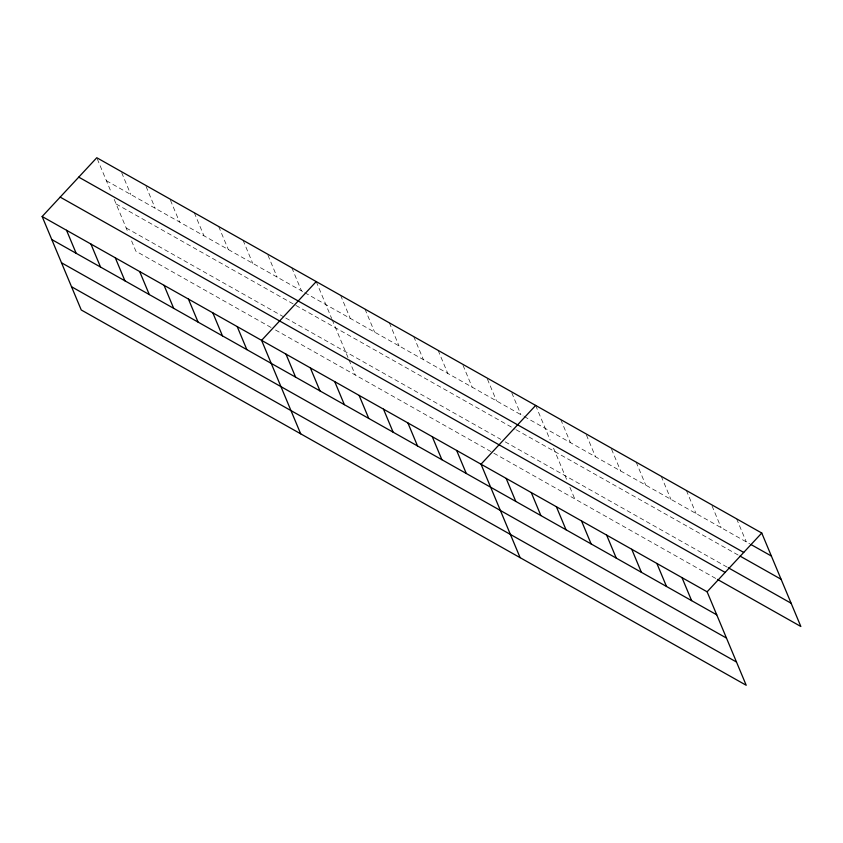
<?xml version="1.0" encoding="UTF-8"?>
<svg xmlns="http://www.w3.org/2000/svg" width="843" height="843" viewBox="0 0 843 843"><rect width="100%" height="100%" fill="white"/><g stroke="black" fill="none" stroke-linecap="round" stroke-linejoin="round"><path stroke-width="0.63" stroke-dasharray="4.21 3.16" d="M106.418 180.75L303.691 292.089M304.797 292.721L523.134 415.936M524.241 416.558L749.69 543.798M116.144 203.995L515.126 429.171M516.232 429.804L738.858 555.442M126.155 227.947L284.639 317.389M285.756 318.011L500.753 439.361M505.189 441.858L727.182 567.149M271.088 327.495L135.881 251.193L131.023 239.57M275.524 330.003L492.744 452.596M493.861 453.218L716.35 578.793M736.634 518.845L746.266 541.87M712.019 505.884L721.144 527.686M686.392 490.489L696.023 513.513M661.27 476.316L670.902 499.341M636.149 462.133L645.78 485.157M611.533 449.171L620.659 470.984M586.412 434.988L595.537 456.801M560.785 419.603L570.416 442.628M535.663 405.43L550.163 440.067M553.566 448.202L567.465 481.448M569.9 487.265L574.757 498.877M511.796 392.88L520.911 414.682M487.412 379.118L496.538 400.931M463.028 365.356L472.154 387.169M438.139 350.382L447.77 373.407M413.755 336.62L423.386 359.645M389.371 322.858L399.002 345.883M364.987 309.096L374.619 332.121M340.614 295.335L350.235 318.359M316.23 281.583L331.689 318.549M332.174 319.708L348.517 358.76M349.002 359.929L355.325 375.04M291.847 267.821L301.478 290.835M267.969 255.271L277.094 277.084M243.079 240.297L252.71 263.322M218.695 226.535L228.327 249.56M194.311 212.773L203.943 235.798M170.444 200.223L179.57 222.036M146.06 186.461L155.186 208.274M121.677 172.71L130.802 194.512M97.293 158.948L111.276 192.373M114.195 199.348L128.104 232.594"/><path stroke-width="1.26" d="M42.15 216.514L707.119 591.807L746.213 685.264L81.244 309.971L42.15 216.514L96.787 157.736L761.756 533.029L800.85 626.486L717.498 579.436M316.23 281.583L261.593 340.361L300.688 433.818M535.663 405.43L481.026 464.208L520.12 557.666M707.119 591.807L761.756 533.029M750.828 544.452L771.387 556.043M78.757 177.135L743.726 552.428M740.006 556.085L781.113 579.289M728.32 567.792L791.124 603.24M60.18 197.114L725.149 572.408M51.781 239.538L716.75 614.832M61.507 262.784L726.476 638.077M71.518 286.736L736.487 662.029M681.998 577.634L691.629 600.659M656.876 563.461L666.507 586.475M631.755 549.278L641.386 572.302M606.633 535.105L616.265 558.119M581.512 520.921L591.143 543.946M556.391 506.748L566.022 529.762M531.269 492.565L540.9 515.589M506.148 478.392L515.779 501.416M456.643 450.447L466.274 473.471M432.269 436.695L441.89 459.709M407.886 422.933L417.517 445.947M383.502 409.171L393.133 432.196M359.118 395.409L368.749 418.434M334.734 381.647L344.365 404.672M310.35 367.885L319.982 390.91M285.967 354.123L295.598 377.148M237.21 326.61L246.841 349.624M212.826 312.848L222.457 335.862M188.442 299.086L198.073 322.1M164.058 285.324L173.69 308.348M139.675 271.562L149.306 294.586M115.301 257.8L124.922 280.824M90.918 244.038L100.549 267.062M66.534 230.276L76.165 253.3"/></g></svg>
